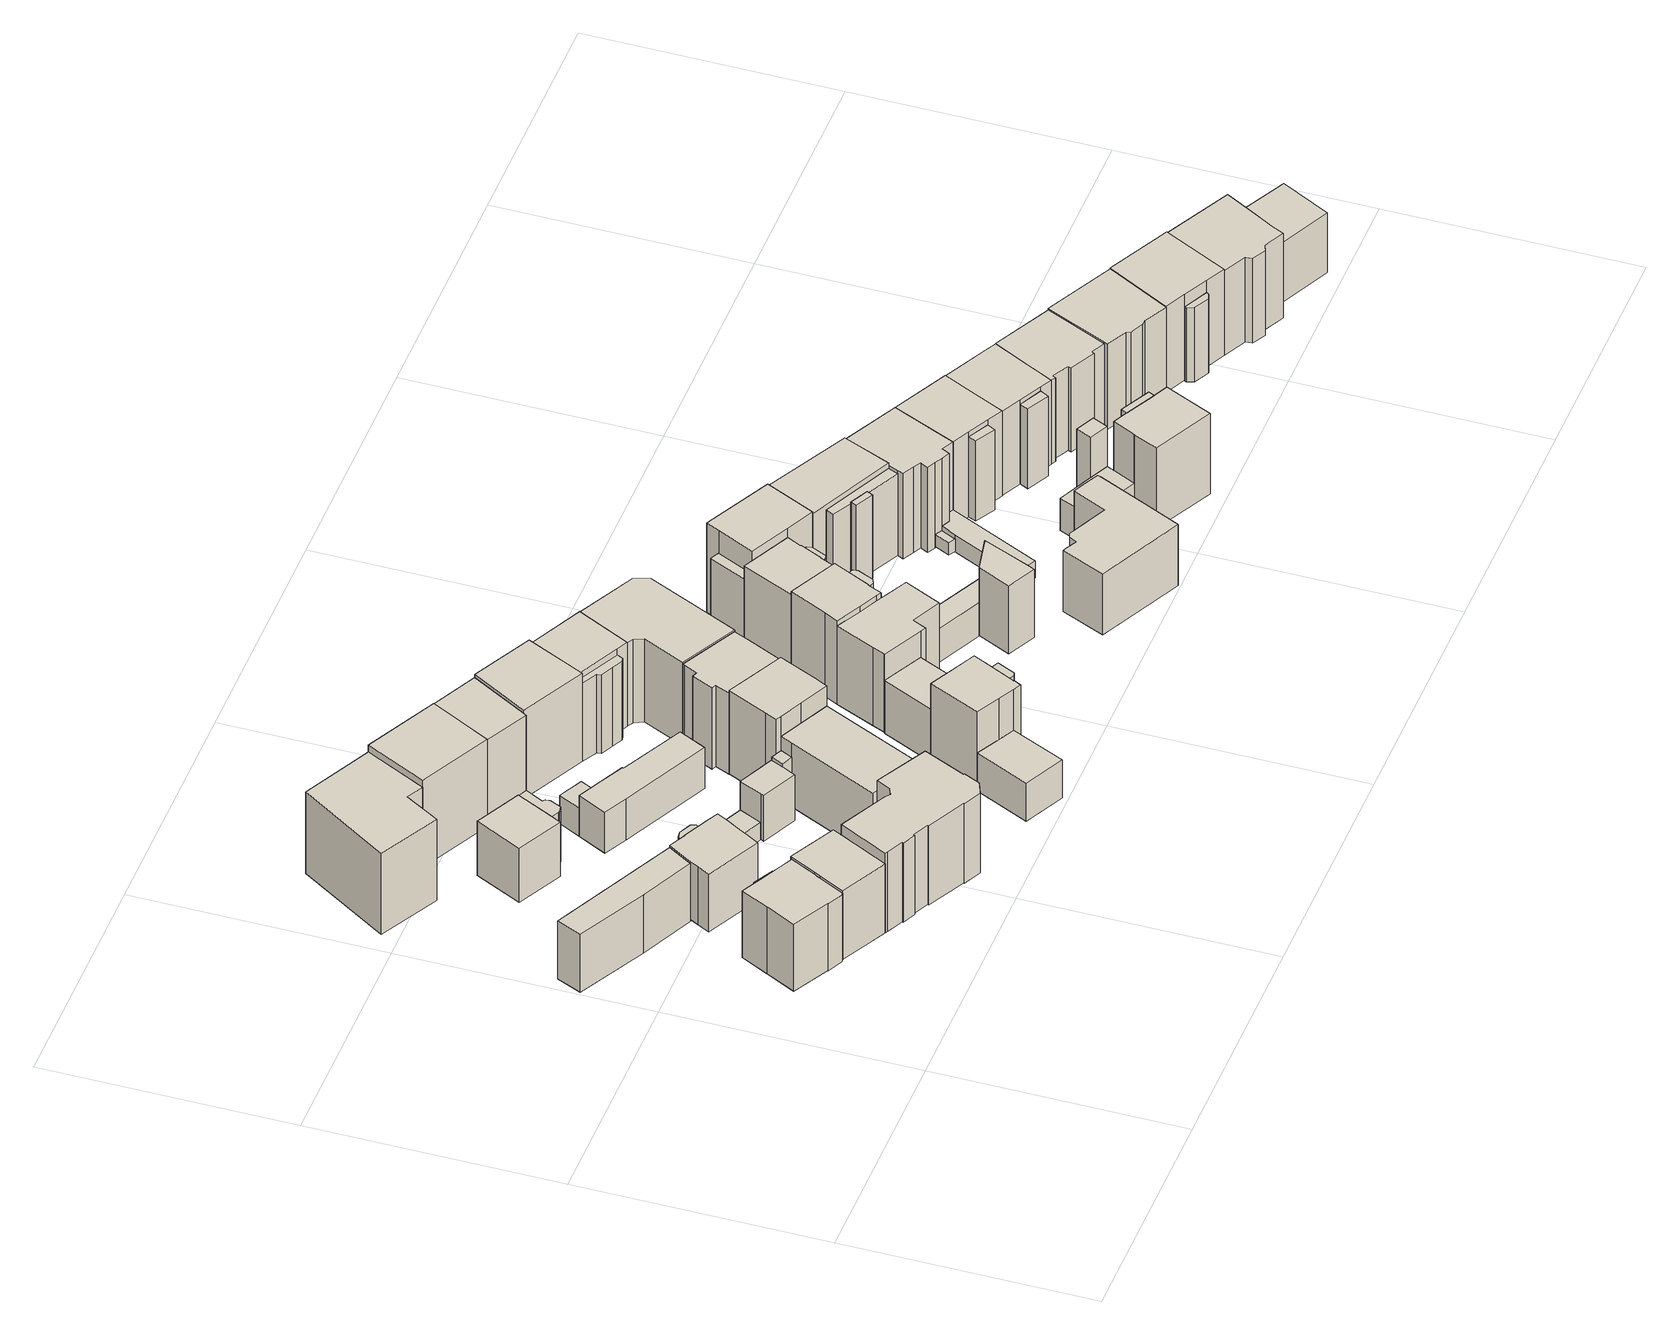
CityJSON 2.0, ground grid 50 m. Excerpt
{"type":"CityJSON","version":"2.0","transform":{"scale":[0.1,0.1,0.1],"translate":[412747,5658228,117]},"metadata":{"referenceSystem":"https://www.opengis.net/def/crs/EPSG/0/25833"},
"CityObjects":{
"building1":{"type":"Building","attributes":{"Gemeindeschluessel":14612000,"Geometrietyp2DReferenz":"3000","function":"31001_9998","roofType":"9999"},"children":["building1-1","building1-2"]},
"building1-1":{"type":"BuildingPart","attributes":{"Dachtyp_tdc":"tdcGableRoof","Dachneigung":35.9,"QualitaetDacherkennung":72,"Geometrietyp2DReferenz":"3000","measuredHeight":18.02,"roofType":"3100"},"parents":["building1"],"geometry":[{"type":"Solid","lod":"1","boundaries":[[[[0,1,2,3,4,5,6,7,8,9,10,11,12]],[[13,14,15,16,17,18,19,20,21,22,23,24,25]],[[12,14,13,0]],[[11,15,14,12]],[[10,16,15,11]],[[9,17,16,10]],[[8,18,17,9]],[[7,19,18,8]],[[6,20,19,7]],[[5,21,20,6]],[[4,22,21,5]],[[3,23,22,4]],[[2,24,23,3]],[[1,25,24,2]],[[0,13,25,1]]]]}]},
"building1-2":{"type":"BuildingPart","attributes":{"Dachtyp_tdc":"tdcFreeFormRoof","Dachneigung":63.68,"QualitaetDacherkennung":22,"Geometrietyp2DReferenz":"3000","measuredHeight":14.45,"roofType":"5000"},"parents":["building1"],"geometry":[{"type":"Solid","lod":"1","boundaries":[[[[26,27,28,29,30]],[[31,32,33,20,19]],[[30,32,31,26]],[[29,33,32,30]],[[28,20,33,29]],[[27,19,20,28]],[[26,31,19,27]]]]}]},
"building2":{"type":"Building","attributes":{"Dachtyp_tdc":"tdcPolyFlatRoof","Gemeindeschluessel":14612000,"Dachneigung":0,"QualitaetDacherkennung":41,"Geometrietyp2DReferenz":"3000","measuredHeight":13.42,"function":"31001_9998","roofType":"1000"},"geometry":[{"type":"Solid","lod":"1","boundaries":[[[[34,35,36,37,38]],[[39,40,41,42,43]],[[38,40,39,34]],[[37,41,40,38]],[[36,42,41,37]],[[35,43,42,36]],[[34,39,43,35]]]]}]},
"building3":{"type":"Building","attributes":{"Dachtyp_tdc":"tdcGableRoof","Gemeindeschluessel":14612000,"Dachneigung":10.25,"QualitaetDacherkennung":64,"Geometrietyp2DReferenz":"3000","measuredHeight":18.11,"function":"31001_9998","roofType":"3100"},"geometry":[{"type":"Solid","lod":"1","boundaries":[[[[44,45,46,47,48,49,50,51,52]],[[53,54,55,56,57,58,59,60,61]],[[52,54,53,44]],[[51,55,54,52]],[[50,56,55,51]],[[49,57,56,50]],[[48,58,57,49]],[[47,59,58,48]],[[46,60,59,47]],[[45,61,60,46]],[[44,53,61,45]]]]}]},
"building4":{"type":"Building","attributes":{"Gemeindeschluessel":14612000,"Geometrietyp2DReferenz":"3000","function":"31001_9998","roofType":"9999"},"children":["building4-1","building4-2"]},
"building4-1":{"type":"BuildingPart","attributes":{"Dachtyp_tdc":"tdcPolyFlatRoof","Dachneigung":0,"QualitaetDacherkennung":50,"Geometrietyp2DReferenz":"3000","measuredHeight":12.35,"roofType":"1000"},"parents":["building4"],"geometry":[{"type":"Solid","lod":"1","boundaries":[[[[62,63,64,65,66,67,68]],[[69,70,71,72,73,74,75]],[[68,70,69,62]],[[67,71,70,68]],[[66,72,71,67]],[[65,73,72,66]],[[64,74,73,65]],[[63,75,74,64]],[[62,69,75,63]]]]}]},
"building4-2":{"type":"BuildingPart","attributes":{"Dachtyp_tdc":"tdcCutGableRoof","Dachneigung":1.37,"QualitaetDacherkennung":66,"Geometrietyp2DReferenz":"3000","measuredHeight":15.25,"roofType":"9999"},"parents":["building4"],"geometry":[{"type":"Solid","lod":"1","boundaries":[[[[76,77,78,79,80,81,82,83,84,85,86,87,88]],[[89,90,91,92,93,94,95,75,74,96,97,98,99]],[[88,90,89,76]],[[87,91,90,88]],[[86,92,91,87]],[[85,93,92,86]],[[84,94,93,85]],[[83,95,94,84]],[[82,75,95,83]],[[81,74,75,82]],[[80,96,74,81]],[[79,97,96,80]],[[78,98,97,79]],[[77,99,98,78]],[[76,89,99,77]]]]}]},
"building5":{"type":"Building","attributes":{"Dachtyp_tdc":"tdcFreeFormRoof","Gemeindeschluessel":14612000,"Dachneigung":38.35,"QualitaetDacherkennung":18,"Geometrietyp2DReferenz":"3000","measuredHeight":21.61,"function":"31001_9998","roofType":"5000"},"geometry":[{"type":"Solid","lod":"1","boundaries":[[[[100,101,102,103,104,105]],[[106,107,108,109,110,111]],[[105,107,106,100]],[[104,108,107,105]],[[103,109,108,104]],[[102,110,109,103]],[[101,111,110,102]],[[100,106,111,101]]]]}]},
"building6":{"type":"Building","attributes":{"Dachtyp_tdc":"tdcFreeFormRoof","Gemeindeschluessel":14612000,"Dachneigung":10.35,"QualitaetDacherkennung":19,"Geometrietyp2DReferenz":"3000","measuredHeight":20.36,"function":"31001_9998","roofType":"5000"},"geometry":[{"type":"Solid","lod":"1","boundaries":[[[[112,113,114,115,116,117,118,119,120,121,122,123,124,125,126,127,128,129,130,131,132,133]],[[134,135,136,60,58,137,138,139,140,141,142,143,144,145,146,147,148,149,150,151,152,153]],[[133,135,134,112]],[[132,136,135,133]],[[131,60,136,132]],[[130,58,60,131]],[[129,137,58,130]],[[128,138,137,129]],[[127,139,138,128]],[[126,140,139,127]],[[125,141,140,126]],[[124,142,141,125]],[[123,143,142,124]],[[122,144,143,123]],[[121,145,144,122]],[[120,146,145,121]],[[119,147,146,120]],[[118,148,147,119]],[[117,149,148,118]],[[116,150,149,117]],[[115,151,150,116]],[[114,152,151,115]],[[113,153,152,114]],[[112,134,153,113]]]]}]},
"building7":{"type":"Building","attributes":{"Gemeindeschluessel":14612000,"Geometrietyp2DReferenz":"3000","function":"31001_9998","roofType":"9999"},"children":["building7-1","building7-2"]},
"building7-1":{"type":"BuildingPart","attributes":{"Dachtyp_tdc":"tdcPolyFlatRoof","Dachneigung":0,"QualitaetDacherkennung":59,"Geometrietyp2DReferenz":"3000","measuredHeight":12.63,"roofType":"1000"},"parents":["building7"],"geometry":[{"type":"Solid","lod":"1","boundaries":[[[[154,155,156,157,158,159]],[[160,161,162,163,164,165]],[[159,161,160,154]],[[158,162,161,159]],[[157,163,162,158]],[[156,164,163,157]],[[155,165,164,156]],[[154,160,165,155]]]]}]},
"building7-2":{"type":"BuildingPart","attributes":{"Dachtyp_tdc":"tdcPolyFlatRoof","Dachneigung":0,"QualitaetDacherkennung":53,"Geometrietyp2DReferenz":"3000","measuredHeight":12.57,"roofType":"1000"},"parents":["building7"],"geometry":[{"type":"Solid","lod":"1","boundaries":[[[[166,167,168,169,170,171,172,173,174,175]],[[162,176,177,178,179,180,181,182,183,163]],[[175,176,162,166]],[[174,177,176,175]],[[173,178,177,174]],[[172,179,178,173]],[[171,180,179,172]],[[170,181,180,171]],[[169,182,181,170]],[[168,183,182,169]],[[167,163,183,168]],[[166,162,163,167]]]]}]},
"building8":{"type":"Building","attributes":{"Dachtyp_tdc":"tdcPolyFlatRoof","Gemeindeschluessel":14612000,"Dachneigung":0,"QualitaetDacherkennung":49,"Geometrietyp2DReferenz":"3000","measuredHeight":4.06,"function":"31001_9998","roofType":"1000"},"geometry":[{"type":"Solid","lod":"1","boundaries":[[[[184,185,186,187]],[[188,189,190,191]],[[187,189,188,184]],[[186,190,189,187]],[[185,191,190,186]],[[184,188,191,185]]]]}]},
"building9":{"type":"Building","attributes":{"Dachtyp_tdc":"tdcGableRoof","Gemeindeschluessel":14612000,"Dachneigung":31.63,"QualitaetDacherkennung":67,"Geometrietyp2DReferenz":"3000","measuredHeight":22.28,"function":"31001_9998","roofType":"3100"},"geometry":[{"type":"Solid","lod":"1","boundaries":[[[[192,193,194,195]],[[196,197,198,199]],[[195,197,196,192]],[[194,198,197,195]],[[193,199,198,194]],[[192,196,199,193]]]]}]},
"building10":{"type":"Building","attributes":{"Dachtyp_tdc":"tdcGableRoof","Gemeindeschluessel":14612000,"Dachneigung":10,"QualitaetDacherkennung":35,"Geometrietyp2DReferenz":"3000","measuredHeight":6.86,"function":"31001_9998","roofType":"3100"},"geometry":[{"type":"Solid","lod":"1","boundaries":[[[[200,201,202,203]],[[204,205,206,207]],[[203,205,204,200]],[[202,206,205,203]],[[201,207,206,202]],[[200,204,207,201]]]]}]},
"building11":{"type":"Building","attributes":{"Gemeindeschluessel":14612000,"Geometrietyp2DReferenz":"3000","function":"31001_9998","roofType":"9999"},"children":["building11-1","building11-2"]},
"building11-1":{"type":"BuildingPart","attributes":{"Dachtyp_tdc":"tdcFreeFormRoof","Dachneigung":46.85,"QualitaetDacherkennung":17,"Geometrietyp2DReferenz":"3000","measuredHeight":11.99,"roofType":"5000"},"parents":["building11"],"geometry":[{"type":"Solid","lod":"1","boundaries":[[[[208,209,210,211,212]],[[213,214,215,216,217]],[[212,214,213,208]],[[211,215,214,212]],[[210,216,215,211]],[[209,217,216,210]],[[208,213,217,209]]]]}]},
"building11-2":{"type":"BuildingPart","attributes":{"Dachtyp_tdc":"tdcPolyFlatRoof","Dachneigung":0,"QualitaetDacherkennung":64,"Geometrietyp2DReferenz":"3000","measuredHeight":10.57,"roofType":"1000"},"parents":["building11"],"geometry":[{"type":"Solid","lod":"1","boundaries":[[[[218,219,220,221,222,223]],[[224,225,226,215,214,227]],[[223,225,224,218]],[[222,226,225,223]],[[221,215,226,222]],[[220,214,215,221]],[[219,227,214,220]],[[218,224,227,219]]]]}]},
"building12":{"type":"Building","attributes":{"Dachtyp_tdc":"tdcPolyFlatRoof","Gemeindeschluessel":14612000,"Dachneigung":5.87,"QualitaetDacherkennung":65,"Geometrietyp2DReferenz":"3000","measuredHeight":9.84,"function":"31001_9998","roofType":"2100"},"geometry":[{"type":"Solid","lod":"1","boundaries":[[[[228,229,230,231,232,233,234,235]],[[236,237,238,207,206,239,240,241]],[[235,237,236,228]],[[234,238,237,235]],[[233,207,238,234]],[[232,206,207,233]],[[231,239,206,232]],[[230,240,239,231]],[[229,241,240,230]],[[228,236,241,229]]]]}]},
"building13":{"type":"Building","attributes":{"Dachtyp_tdc":"tdcFreeFormRoof","Gemeindeschluessel":14612000,"Dachneigung":43.94,"QualitaetDacherkennung":77,"Geometrietyp2DReferenz":"3000","measuredHeight":17.69,"function":"31001_9998","roofType":"5000"},"geometry":[{"type":"Solid","lod":"1","boundaries":[[[[242,243,244,245,246]],[[247,248,249,250,251]],[[246,248,247,242]],[[245,249,248,246]],[[244,250,249,245]],[[243,251,250,244]],[[242,247,251,243]]]]}]},
"building14":{"type":"Building","attributes":{"Dachtyp_tdc":"tdcFreeFormRoof","Gemeindeschluessel":14612000,"Dachneigung":31.45,"QualitaetDacherkennung":64,"Geometrietyp2DReferenz":"3000","measuredHeight":22.19,"function":"31001_9998","roofType":"5000"},"geometry":[{"type":"Solid","lod":"1","boundaries":[[[[252,253,254,255,256]],[[257,258,259,260,261]],[[256,258,257,252]],[[255,259,258,256]],[[254,260,259,255]],[[253,261,260,254]],[[252,257,261,253]]]]}]},
"building15":{"type":"Building","attributes":{"Dachtyp_tdc":"tdcGableRoof","Gemeindeschluessel":14612000,"Dachneigung":34.16,"QualitaetDacherkennung":44,"Geometrietyp2DReferenz":"3000","measuredHeight":10.36,"function":"31001_9998","roofType":"3100"},"geometry":[{"type":"Solid","lod":"1","boundaries":[[[[262,263,264,265]],[[266,267,268,269]],[[265,267,266,262]],[[264,268,267,265]],[[263,269,268,264]],[[262,266,269,263]]]]}]},
"building16":{"type":"Building","attributes":{"Dachtyp_tdc":"tdcGableRoof","Gemeindeschluessel":14612000,"Dachneigung":31.99,"QualitaetDacherkennung":80,"Geometrietyp2DReferenz":"3000","measuredHeight":21.39,"function":"31001_9998","roofType":"3100"},"geometry":[{"type":"Solid","lod":"1","boundaries":[[[[270,271,272,273,274,275,276,277,278]],[[279,280,281,282,283,284,285,286,287]],[[278,280,279,270]],[[277,281,280,278]],[[276,282,281,277]],[[275,283,282,276]],[[274,284,283,275]],[[273,285,284,274]],[[272,286,285,273]],[[271,287,286,272]],[[270,279,287,271]]]]}]},
"building17":{"type":"Building","attributes":{"Dachtyp_tdc":"tdcGableRoof","Gemeindeschluessel":14612000,"Dachneigung":30.62,"QualitaetDacherkennung":69,"Geometrietyp2DReferenz":"3000","measuredHeight":22.53,"function":"31001_9998","roofType":"3100"},"geometry":[{"type":"Solid","lod":"1","boundaries":[[[[288,289,290,291]],[[292,293,294,295]],[[291,293,292,288]],[[290,294,293,291]],[[289,295,294,290]],[[288,292,295,289]]]]}]},
"building18":{"type":"Building","attributes":{"Gemeindeschluessel":14612000,"Geometrietyp2DReferenz":"3000","function":"31001_9998","roofType":"9999"},"children":["building18-1","building18-2"]},
"building18-1":{"type":"BuildingPart","attributes":{"Dachtyp_tdc":"tdcPolyFlatRoof","Dachneigung":17.46,"QualitaetDacherkennung":57,"Geometrietyp2DReferenz":"3000","measuredHeight":17.78,"roofType":"2100"},"parents":["building18"],"geometry":[{"type":"Solid","lod":"1","boundaries":[[[[296,297,298,299,300,301,302]],[[303,304,305,306,307,308,309]],[[301,304,303,302]],[[300,305,304,301]],[[299,306,305,300]],[[298,307,306,299]],[[297,308,307,298]],[[296,309,308,297]],[[302,303,309,296]]]]}]},
"building18-2":{"type":"BuildingPart","attributes":{"Dachtyp_tdc":"tdcGableRoof","Dachneigung":30.73,"QualitaetDacherkennung":74,"Geometrietyp2DReferenz":"3000","measuredHeight":19.91,"roofType":"3100"},"parents":["building18"],"geometry":[{"type":"Solid","lod":"1","boundaries":[[[[310,311,312,313,314,315,316,317,318,319,320]],[[303,309,308,321,266,322,269,323,324,325,326]],[[319,309,303,320]],[[318,308,309,319]],[[317,321,308,318]],[[316,266,321,317]],[[315,322,266,316]],[[314,269,322,315]],[[313,323,269,314]],[[312,324,323,313]],[[311,325,324,312]],[[310,326,325,311]],[[320,303,326,310]]]]}]},
"building19":{"type":"Building","attributes":{"Dachtyp_tdc":"tdcFreeFormRoof","Gemeindeschluessel":14612000,"Dachneigung":29.72,"QualitaetDacherkennung":57,"Geometrietyp2DReferenz":"3000","measuredHeight":20.89,"function":"31001_9998","roofType":"5000"},"geometry":[{"type":"Solid","lod":"1","boundaries":[[[[327,328,329,330,331,332,333,334,335,336,337]],[[338,339,340,341,342,343,344,345,346,347,348]],[[337,339,338,327]],[[336,340,339,337]],[[335,341,340,336]],[[334,342,341,335]],[[333,343,342,334]],[[332,344,343,333]],[[331,345,344,332]],[[330,346,345,331]],[[329,347,346,330]],[[328,348,347,329]],[[327,338,348,328]]]]}]},
"building20":{"type":"Building","attributes":{"Dachtyp_tdc":"tdcGableRoof","Gemeindeschluessel":14612000,"Dachneigung":10.05,"QualitaetDacherkennung":36,"Geometrietyp2DReferenz":"3000","measuredHeight":12.63,"function":"31001_9998","roofType":"3100"},"geometry":[{"type":"Solid","lod":"1","boundaries":[[[[349,350,351,352]],[[353,354,355,356]],[[352,354,353,349]],[[351,355,354,352]],[[350,356,355,351]],[[349,353,356,350]]]]}]},
"building21":{"type":"Building","attributes":{"Gemeindeschluessel":14612000,"Geometrietyp2DReferenz":"3000","function":"31001_9998","roofType":"9999"},"children":["building21-1","building21-2"]},
"building21-1":{"type":"BuildingPart","attributes":{"Dachtyp_tdc":"tdcGableRoof","Dachneigung":32.05,"QualitaetDacherkennung":68,"Geometrietyp2DReferenz":"3000","measuredHeight":21.43,"roofType":"3100"},"parents":["building21"],"geometry":[{"type":"Solid","lod":"1","boundaries":[[[[357,358,359,360,361]],[[362,363,364,365,293]],[[361,363,362,357]],[[360,364,363,361]],[[359,365,364,360]],[[358,293,365,359]],[[357,362,293,358]]]]}]},
"building21-2":{"type":"BuildingPart","attributes":{"Dachtyp_tdc":"tdcGableRoof","Dachneigung":13.88,"QualitaetDacherkennung":31,"Geometrietyp2DReferenz":"3000","measuredHeight":19.04,"roofType":"3100"},"parents":["building21"],"geometry":[{"type":"Solid","lod":"1","boundaries":[[[[366,367,368,369,370,371,372,373,374]],[[375,376,377,378,294,365,379,364,380]],[[374,376,375,366]],[[373,377,376,374]],[[372,378,377,373]],[[371,294,378,372]],[[370,365,294,371]],[[369,379,365,370]],[[368,364,379,369]],[[367,380,364,368]],[[366,375,380,367]]]]}]},
"building22":{"type":"Building","attributes":{"Dachtyp_tdc":"tdcPolyFlatRoof","Gemeindeschluessel":14612000,"Dachneigung":16.98,"QualitaetDacherkennung":81,"Geometrietyp2DReferenz":"3000","measuredHeight":4.75,"function":"31001_9998","roofType":"2100"},"geometry":[{"type":"Solid","lod":"1","boundaries":[[[[381,382,383,384,385]],[[386,387,388,389,390]],[[385,387,386,381]],[[384,388,387,385]],[[383,389,388,384]],[[382,390,389,383]],[[381,386,390,382]]]]}]},
"building23":{"type":"Building","attributes":{"Dachtyp_tdc":"tdcFreeFormRoof","Gemeindeschluessel":14612000,"Dachneigung":28.05,"QualitaetDacherkennung":13,"Geometrietyp2DReferenz":"3000","measuredHeight":21.29,"function":"31001_9998","roofType":"5000"},"geometry":[{"type":"Solid","lod":"1","boundaries":[[[[391,392,393,394,395,396,397,398]],[[345,344,399,400,401,402,403,404]],[[398,344,345,391]],[[397,399,344,398]],[[396,400,399,397]],[[395,401,400,396]],[[394,402,401,395]],[[393,403,402,394]],[[392,404,403,393]],[[391,345,404,392]]]]}]},
"building24":{"type":"Building","attributes":{"Dachtyp_tdc":"tdcFreeFormRoof","Gemeindeschluessel":14612000,"Dachneigung":36.86,"QualitaetDacherkennung":39,"Geometrietyp2DReferenz":"3000","measuredHeight":20.2,"function":"31001_9998","roofType":"5000"},"geometry":[{"type":"Solid","lod":"1","boundaries":[[[[405,406,407,408,409,410,411,412,413,414,415,416,417,418]],[[419,420,421,422,423,424,425,426,427,428,429,430,431,432]],[[418,420,419,405]],[[417,421,420,418]],[[416,422,421,417]],[[415,423,422,416]],[[414,424,423,415]],[[413,425,424,414]],[[412,426,425,413]],[[411,427,426,412]],[[410,428,427,411]],[[409,429,428,410]],[[408,430,429,409]],[[407,431,430,408]],[[406,432,431,407]],[[405,419,432,406]]]]}]},
"building25":{"type":"Building","attributes":{"Gemeindeschluessel":14612000,"Geometrietyp2DReferenz":"3000","function":"31001_9998","roofType":"9999"},"children":["building25-1","building25-2"]},
"building25-1":{"type":"BuildingPart","attributes":{"Dachtyp_tdc":"tdcFreeFormRoof","Dachneigung":67.43,"QualitaetDacherkennung":35,"Geometrietyp2DReferenz":"3000","measuredHeight":20.66,"roofType":"5000"},"parents":["building25"],"geometry":[{"type":"Solid","lod":"1","boundaries":[[[[433,434,435,436,437,438,439,440,441]],[[442,443,444,445,446,447,448,449,450]],[[441,443,442,433]],[[440,444,443,441]],[[439,445,444,440]],[[438,446,445,439]],[[437,447,446,438]],[[436,448,447,437]],[[435,449,448,436]],[[434,450,449,435]],[[433,442,450,434]]]]}]},
"building25-2":{"type":"BuildingPart","attributes":{"Dachtyp_tdc":"tdcGableRoof","Dachneigung":35.96,"QualitaetDacherkennung":69,"Geometrietyp2DReferenz":"3000","measuredHeight":21.41,"roofType":"3100"},"parents":["building25"],"geometry":[{"type":"Solid","lod":"1","boundaries":[[[[451,452,453,454,455,456,457,458,459,460,461]],[[445,462,425,424,463,423,464,465,466,467,446]],[[461,445,446,451]],[[460,462,445,461]],[[459,425,462,460]],[[458,424,425,459]],[[457,463,424,458]],[[456,423,463,457]],[[455,464,423,456]],[[454,465,464,455]],[[453,466,465,454]],[[452,467,466,453]],[[451,446,467,452]]]]}]},
"building26":{"type":"Building","attributes":{"Dachtyp_tdc":"tdcPolyFlatRoof","Gemeindeschluessel":14612000,"Dachneigung":5.15,"QualitaetDacherkennung":67,"Geometrietyp2DReferenz":"3000","measuredHeight":8.44,"function":"31001_9998","roofType":"2100"},"geometry":[{"type":"Solid","lod":"1","boundaries":[[[[468,469,470,471,472]],[[473,474,475,476,477]],[[472,474,473,468]],[[471,475,474,472]],[[470,476,475,471]],[[469,477,476,470]],[[468,473,477,469]]]]}]},
"building27":{"type":"Building","attributes":{"Gemeindeschluessel":14612000,"Geometrietyp2DReferenz":"3000","function":"31001_9998","roofType":"9999"},"children":["building27-1","building27-2"]},
"building27-1":{"type":"BuildingPart","attributes":{"Dachtyp_tdc":"tdcGableRoof","Dachneigung":32.65,"QualitaetDacherkennung":70,"Geometrietyp2DReferenz":"3000","measuredHeight":20.56,"roofType":"3100"},"parents":["building27"],"geometry":[{"type":"Solid","lod":"1","boundaries":[[[[478,479,480,481,482,483,484,485]],[[486,487,488,489,490,491,492,493]],[[485,487,486,478]],[[484,488,487,485]],[[483,489,488,484]],[[482,490,489,483]],[[481,491,490,482]],[[480,492,491,481]],[[479,493,492,480]],[[478,486,493,479]]]]}]},
"building27-2":{"type":"BuildingPart","attributes":{"Dachtyp_tdc":"tdcFreeFormRoof","Dachneigung":11.82,"QualitaetDacherkennung":33,"Geometrietyp2DReferenz":"3000","measuredHeight":18.13,"roofType":"5000"},"parents":["building27"],"geometry":[{"type":"Solid","lod":"1","boundaries":[[[[494,495,496,497,498,499]],[[493,500,501,502,503,486]],[[499,500,493,494]],[[498,501,500,499]],[[497,502,501,498]],[[496,503,502,497]],[[495,486,503,496]],[[494,493,486,495]]]]}]},
"building28":{"type":"Building","attributes":{"Dachtyp_tdc":"tdcPolyFlatRoof","Gemeindeschluessel":14612000,"Dachneigung":31.51,"QualitaetDacherkennung":68,"Geometrietyp2DReferenz":"3000","measuredHeight":9.18,"function":"31001_9998","roofType":"2100"},"geometry":[{"type":"Solid","lod":"1","boundaries":[[[[504,505,506,507]],[[477,476,508,509]],[[507,476,477,504]],[[506,508,476,507]],[[505,509,508,506]],[[504,477,509,505]]]]}]},
"building29":{"type":"Building","attributes":{"Dachtyp_tdc":"tdcFreeFormRoof","Gemeindeschluessel":14612000,"Dachneigung":69.3,"QualitaetDacherkennung":3,"Geometrietyp2DReferenz":"3000","measuredHeight":19.95,"function":"31001_9998","roofType":"5000"},"geometry":[{"type":"Solid","lod":"1","boundaries":[[[[510,511,512,513,514]],[[515,516,517,518,519]],[[514,516,515,510]],[[513,517,516,514]],[[512,518,517,513]],[[511,519,518,512]],[[510,515,519,511]]]]}]},
"building30":{"type":"Building","attributes":{"Gemeindeschluessel":14612000,"Geometrietyp2DReferenz":"3000","function":"31001_9998","roofType":"9999"},"children":["building30-1","building30-2"]},
"building30-1":{"type":"BuildingPart","attributes":{"Dachtyp_tdc":"tdcPolyFlatRoof","Dachneigung":0,"QualitaetDacherkennung":31,"Geometrietyp2DReferenz":"3000","measuredHeight":20.7,"roofType":"1000"},"parents":["building30"],"geometry":[{"type":"Solid","lod":"1","boundaries":[[[[520,521,522,523,524,525]],[[526,527,528,529,530,531]],[[525,527,526,520]],[[524,528,527,525]],[[523,529,528,524]],[[522,530,529,523]],[[521,531,530,522]],[[520,526,531,521]]]]}]},
"building30-2":{"type":"BuildingPart","attributes":{"Dachtyp_tdc":"tdcFreeFormRoof","Dachneigung":62.59,"QualitaetDacherkennung":19,"Geometrietyp2DReferenz":"3000","measuredHeight":16.49,"roofType":"5000"},"parents":["building30"],"geometry":[{"type":"Solid","lod":"1","boundaries":[[[[532,533,534,535,536]],[[537,538,526,531,539]],[[536,538,537,532]],[[535,526,538,536]],[[534,531,526,535]],[[533,539,531,534]],[[532,537,539,533]]]]}]},
"building31":{"type":"Building","attributes":{"Dachtyp_tdc":"tdcFreeFormRoof","Gemeindeschluessel":14612000,"Dachneigung":28.31,"QualitaetDacherkennung":50,"Geometrietyp2DReferenz":"3000","measuredHeight":17.79,"function":"31001_9998","roofType":"5000"},"geometry":[{"type":"Solid","lod":"1","boundaries":[[[[540,541,542,543,544,545,546,547,548,549,550,551,552,553,554]],[[555,556,557,558,559,560,561,562,563,564,565,566,567,568,569]],[[554,556,555,540]],[[553,557,556,554]],[[552,558,557,553]],[[551,559,558,552]],[[550,560,559,551]],[[549,561,560,550]],[[548,562,561,549]],[[547,563,562,548]],[[546,564,563,547]],[[545,565,564,546]],[[544,566,565,545]],[[543,567,566,544]],[[542,568,567,543]],[[541,569,568,542]],[[540,555,569,541]]]]}]},
"building32":{"type":"Building","attributes":{"Gemeindeschluessel":14612000,"Geometrietyp2DReferenz":"3000","function":"31001_9998","roofType":"9999"},"children":["building32-1","building32-2","building32-3"]},
"building32-1":{"type":"BuildingPart","attributes":{"Dachtyp_tdc":"tdcFreeFormRoof","Dachneigung":60.82,"QualitaetDacherkennung":21,"Geometrietyp2DReferenz":"3000","measuredHeight":20.02,"roofType":"5000"},"parents":["building32"],"geometry":[{"type":"Solid","lod":"1","boundaries":[[[[570,571,572,573]],[[574,575,576,577]],[[572,575,574,573]],[[571,576,575,572]],[[570,577,576,571]],[[573,574,577,570]]]]}]},
"building32-2":{"type":"BuildingPart","attributes":{"Dachtyp_tdc":"tdcPolyFlatRoof","Dachneigung":33.39,"QualitaetDacherkennung":36,"Geometrietyp2DReferenz":"3000","measuredHeight":19.73,"roofType":"2100"},"parents":["building32"],"geometry":[{"type":"Solid","lod":"1","boundaries":[[[[578,579,580,581,582,583]],[[584,585,575,574,586,587]],[[583,585,584,578]],[[582,575,585,583]],[[581,574,575,582]],[[580,586,574,581]],[[579,587,586,580]],[[578,584,587,579]]]]}]},
"building32-3":{"type":"BuildingPart","attributes":{"Dachtyp_tdc":"tdcGableRoof","Dachneigung":34.25,"QualitaetDacherkennung":52,"Geometrietyp2DReferenz":"3000","measuredHeight":22.48,"roofType":"3100"},"parents":["building32"],"geometry":[{"type":"Solid","lod":"1","boundaries":[[[[588,589,590,591]],[[592,593,584,594]],[[591,593,592,588]],[[590,584,593,591]],[[589,594,584,590]],[[588,592,594,589]]]]}]},
"building33":{"type":"Building","attributes":{"Dachtyp_tdc":"tdcPolyFlatRoof","Gemeindeschluessel":14612000,"Dachneigung":0,"QualitaetDacherkennung":57,"Geometrietyp2DReferenz":"3000","measuredHeight":3.91,"function":"31001_9998","roofType":"1000"},"geometry":[{"type":"Solid","lod":"1","boundaries":[[[[595,596,597,598,599,600,601,602]],[[603,604,605,606,607,608,609,610]],[[602,604,603,595]],[[601,605,604,602]],[[600,606,605,601]],[[599,607,606,600]],[[598,608,607,599]],[[597,609,608,598]],[[596,610,609,597]],[[595,603,610,596]]]]}]},
"building34":{"type":"Building","attributes":{"Dachtyp_tdc":"tdcPolyFlatRoof","Gemeindeschluessel":14612000,"Dachneigung":0,"QualitaetDacherkennung":30,"Geometrietyp2DReferenz":"3000","measuredHeight":2.83,"function":"31001_9998","roofType":"1000"},"geometry":[{"type":"Solid","lod":"1","boundaries":[[[[611,612,613,614]],[[615,616,617,618]],[[614,616,615,611]],[[613,617,616,614]],[[612,618,617,613]],[[611,615,618,612]]]]}]},
"building35":{"type":"Building","attributes":{"Dachtyp_tdc":"tdcFreeFormRoof","Gemeindeschluessel":14612000,"Dachneigung":20.68,"QualitaetDacherkennung":48,"Geometrietyp2DReferenz":"3000","measuredHeight":21.86,"function":"31001_9998","roofType":"5000"},"geometry":[{"type":"Solid","lod":"1","boundaries":[[[[619,620,621,622,623,624,625,626,627,628,629,630]],[[631,632,633,585,593,634,635,636,637,638,639,640]],[[630,632,631,619]],[[629,633,632,630]],[[628,585,633,629]],[[627,593,585,628]],[[626,634,593,627]],[[625,635,634,626]],[[624,636,635,625]],[[623,637,636,624]],[[622,638,637,623]],[[621,639,638,622]],[[620,640,639,621]],[[619,631,640,620]]]]}]},
"building36":{"type":"Building","attributes":{"Dachtyp_tdc":"tdcGableRoof","Gemeindeschluessel":14612000,"Dachneigung":17.19,"QualitaetDacherkennung":63,"Geometrietyp2DReferenz":"3000","measuredHeight":8.32,"function":"31001_9998","roofType":"3100"},"geometry":[{"type":"Solid","lod":"1","boundaries":[[[[641,642,643,644,645,646,647,648,649,650]],[[651,652,653,654,655,656,657,658,659,660]],[[650,652,651,641]],[[649,653,652,650]],[[648,654,653,649]],[[647,655,654,648]],[[646,656,655,647]],[[645,657,656,646]],[[644,658,657,645]],[[643,659,658,644]],[[642,660,659,643]],[[641,651,660,642]]]]}]},
"building37":{"type":"Building","attributes":{"Dachtyp_tdc":"tdcFreeFormRoof","Gemeindeschluessel":14612000,"Dachneigung":52.56,"QualitaetDacherkennung":3,"Geometrietyp2DReferenz":"3000","measuredHeight":17.75,"function":"31001_9998","roofType":"5000"},"geometry":[{"type":"Solid","lod":"1","boundaries":[[[[661,662,663,664]],[[665,666,667,668]],[[664,666,665,661]],[[663,667,666,664]],[[662,668,667,663]],[[661,665,668,662]]]]}]},
"building38":{"type":"Building","attributes":{"Gemeindeschluessel":14612000,"Geometrietyp2DReferenz":"3000","function":"31001_9998","roofType":"9999"},"children":["building38-1","building38-2"]},
"building38-1":{"type":"BuildingPart","attributes":{"Dachtyp_tdc":"tdcGableRoof","Dachneigung":10.18,"QualitaetDacherkennung":37,"Geometrietyp2DReferenz":"3000","measuredHeight":18.98,"roofType":"3100"},"parents":["building38"],"geometry":[{"type":"Solid","lod":"1","boundaries":[[[[669,670,671,672]],[[673,674,675,676]],[[672,673,676,669]],[[671,674,673,672]],[[670,675,674,671]],[[669,676,675,670]]]]}]},
"building38-2":{"type":"BuildingPart","attributes":{"Dachtyp_tdc":"tdcGableRoof","Dachneigung":25.59,"QualitaetDacherkennung":82,"Geometrietyp2DReferenz":"3000","measuredHeight":21.4,"roofType":"3100"},"parents":["building38"],"geometry":[{"type":"Solid","lod":"1","boundaries":[[[[677,678,679,680,626,681,625,682]],[[675,608,683,684,685,686,687,676]],[[682,675,676,677]],[[625,608,675,682]],[[681,683,608,625]],[[626,684,683,681]],[[680,685,684,626]],[[679,686,685,680]],[[678,687,686,679]],[[677,676,687,678]]]]}]},
"building39":{"type":"Building","attributes":{"Gemeindeschluessel":14612000,"Geometrietyp2DReferenz":"3000","function":"31001_9998","roofType":"9999"},"children":["building39-1","building39-2"]},
"building39-1":{"type":"BuildingPart","attributes":{"Dachtyp_tdc":"tdcPolyFlatRoof","Dachneigung":7.99,"QualitaetDacherkennung":28,"Geometrietyp2DReferenz":"3000","measuredHeight":18.73,"roofType":"2100"},"parents":["building39"],"geometry":[{"type":"Solid","lod":"1","boundaries":[[[[688,689,690,691]],[[692,693,694,695]],[[691,693,692,688]],[[690,694,693,691]],[[689,695,694,690]],[[688,692,695,689]]]]}]},
"building39-2":{"type":"BuildingPart","attributes":{"Dachtyp_tdc":"tdcGableRoof","Dachneigung":30.88,"QualitaetDacherkennung":63,"Geometrietyp2DReferenz":"3000","measuredHeight":20.18,"roofType":"3100"},"parents":["building39"],"geometry":[{"type":"Solid","lod":"1","boundaries":[[[[690,696,697,698,699,700,701,702,691]],[[694,693,703,704,705,706,707,708,709]],[[691,693,694,690]],[[702,703,693,691]],[[701,704,703,702]],[[700,705,704,701]],[[699,706,705,700]],[[698,707,706,699]],[[697,708,707,698]],[[696,709,708,697]],[[690,694,709,696]]]]}]},
"building40":{"type":"Building","attributes":{"Gemeindeschluessel":14612000,"Geometrietyp2DReferenz":"3000","function":"31001_9998","roofType":"9999"},"children":["building40-1","building40-2"]},
"building40-1":{"type":"BuildingPart","attributes":{"Dachtyp_tdc":"tdcGableRoof","Dachneigung":12.94,"QualitaetDacherkennung":34,"Geometrietyp2DReferenz":"3000","measuredHeight":19,"roofType":"3100"},"parents":["building40"],"geometry":[{"type":"Solid","lod":"1","boundaries":[[[[710,711,712,713]],[[714,715,716,717]],[[713,715,714,710]],[[712,716,715,713]],[[711,717,716,712]],[[710,714,717,711]]]]}]},
"building40-2":{"type":"BuildingPart","attributes":{"Dachtyp_tdc":"tdcGableRoof","Dachneigung":26.86,"QualitaetDacherkennung":79,"Geometrietyp2DReferenz":"3000","measuredHeight":21.33,"roofType":"3100"},"parents":["building40"],"geometry":[{"type":"Solid","lod":"1","boundaries":[[[[718,719,720,721,722,723,724]],[[725,715,714,726,727,728,729]],[[724,715,725,718]],[[723,714,715,724]],[[722,726,714,723]],[[721,727,726,722]],[[720,728,727,721]],[[719,729,728,720]],[[718,725,729,719]]]]}]},
"building41":{"type":"Building","attributes":{"Dachtyp_tdc":"tdcGableRoof","Gemeindeschluessel":14612000,"Dachneigung":28.52,"QualitaetDacherkennung":80,"Geometrietyp2DReferenz":"3000","measuredHeight":21.54,"function":"31001_9998","roofType":"3100"},"geometry":[{"type":"Solid","lod":"1","boundaries":[[[[730,731,732,733,734,735,736,737,738,739,740,741]],[[742,743,744,745,746,747,748,749,750,751,752,753]],[[741,743,742,730]],[[740,744,743,741]],[[739,745,744,740]],[[738,746,745,739]],[[737,747,746,738]],[[736,748,747,737]],[[735,749,748,736]],[[734,750,749,735]],[[733,751,750,734]],[[732,752,751,733]],[[731,753,752,732]],[[730,742,753,731]]]]}]},
"building42":{"type":"Building","attributes":{"Dachtyp_tdc":"tdcFreeFormRoof","Gemeindeschluessel":14612000,"Dachneigung":27.66,"QualitaetDacherkennung":69,"Geometrietyp2DReferenz":"3000","measuredHeight":22.11,"function":"31001_9998","roofType":"5000"},"geometry":[{"type":"Solid","lod":"1","boundaries":[[[[754,755,756,757,758,759,760,761,762]],[[763,752,750,764,765,766,767,768,769]],[[762,752,763,754]],[[761,750,752,762]],[[760,764,750,761]],[[759,765,764,760]],[[758,766,765,759]],[[757,767,766,758]],[[756,768,767,757]],[[755,769,768,756]],[[754,763,769,755]]]]}]},
"building43":{"type":"Building","attributes":{"Gemeindeschluessel":14612000,"Geometrietyp2DReferenz":"3000","function":"31001_9998","roofType":"9999"},"children":["building43-1","building43-2"]},
"building43-1":{"type":"BuildingPart","attributes":{"Dachtyp_tdc":"tdcFreeFormRoof","Dachneigung":40.26,"QualitaetDacherkennung":15,"Geometrietyp2DReferenz":"3000","measuredHeight":18.71,"roofType":"5000"},"parents":["building43"],"geometry":[{"type":"Solid","lod":"1","boundaries":[[[[770,771,772,773,774,775]],[[776,777,778,779,780,781]],[[775,777,776,770]],[[774,778,777,775]],[[773,779,778,774]],[[772,780,779,773]],[[771,781,780,772]],[[770,776,781,771]]]]}]},
"building43-2":{"type":"BuildingPart","attributes":{"Dachtyp_tdc":"tdcGableRoof","Dachneigung":27.99,"QualitaetDacherkennung":65,"Geometrietyp2DReferenz":"3000","measuredHeight":22.07,"roofType":"3100"},"parents":["building43"],"geometry":[{"type":"Solid","lod":"1","boundaries":[[[[782,783,784,785,786,787,788]],[[789,790,778,777,791,792,793]],[[788,790,789,782]],[[787,778,790,788]],[[786,777,778,787]],[[785,791,777,786]],[[784,792,791,785]],[[783,793,792,784]],[[782,789,793,783]]]]}]},
"building44":{"type":"Building","attributes":{"Dachtyp_tdc":"tdcGableRoof","Gemeindeschluessel":14612000,"Dachneigung":29.45,"QualitaetDacherkennung":78,"Geometrietyp2DReferenz":"3000","measuredHeight":21.99,"function":"31001_9998","roofType":"3100"},"geometry":[{"type":"Solid","lod":"1","boundaries":[[[[794,795,796,797,798,799,800,801,802,803,804]],[[805,806,807,808,809,810,811,812,813,814,815]],[[804,806,805,794]],[[803,807,806,804]],[[802,808,807,803]],[[801,809,808,802]],[[800,810,809,801]],[[799,811,810,800]],[[798,812,811,799]],[[797,813,812,798]],[[796,814,813,797]],[[795,815,814,796]],[[794,805,815,795]]]]}]},
"building45":{"type":"Building","attributes":{"Dachtyp_tdc":"tdcGableRoof","Gemeindeschluessel":14612000,"Dachneigung":28.09,"QualitaetDacherkennung":57,"Geometrietyp2DReferenz":"3000","measuredHeight":15.32,"function":"31001_9998","roofType":"3100"},"geometry":[{"type":"Solid","lod":"1","boundaries":[[[[816,817,818,819,820]],[[821,822,823,824,825]],[[820,822,821,816]],[[819,823,822,820]],[[818,824,823,819]],[[817,825,824,818]],[[816,821,825,817]]]]}]}
},
"vertices":[
[233,235,160],[234,236,160],[237,235,160],[267,295,160],[270,299,160],[296,351,160],[270,364,160],[229,384,160],[186,406,160],[158,350,160],[128,290,160],[202,251,160],[201,250,160],[233,235,5],[201,250,5],[202,251,5],[128,290,5],[158,350,5],[186,406,5],[229,384,5],[270,364,5],[296,351,5],[270,299,5],[267,295,5],[237,235,5],[234,236,5],
[233,393,139],[229,384,139],[270,364,139],[279,381,139],[238,402,139],[233,393,5],[238,402,5],[279,381,5],
[8,649,135],[147,577,135],[255,527,135],[285,576,135],[30,699,135],[8,649,1],[30,699,1],[285,576,1],[255,527,1],[147,577,1],
[264,288,166],[237,235,166],[331,188,166],[358,241,166],[381,287,166],[390,305,166],[297,353,166],[296,351,166],[270,299,166],[264,288,6],[270,299,6],[296,351,6],[297,353,6],[390,305,6],[381,287,6],[358,241,6],[331,188,6],[237,235,6],
[325,573,129],[319,560,129],[375,533,129],[359,541,129],[366,554,129],[362,563,129],[337,575,129],[325,573,6],[337,575,6],[362,563,6],[366,554,6],[359,541,6],[375,533,6],[319,560,6],
[342,430,140],[356,454,140],[367,473,140],[381,498,140],[395,523,140],[375,533,140],[319,560,140],[319,559,140],[285,576,140],[270,552,140],[255,527,140],[245,509,140],[232,485,140],[342,430,6],[232,485,6],[245,509,6],[255,527,6],[270,552,6],[285,576,6],[319,559,6],[395,523,6],[381,498,6],[367,473,6],[356,454,6],
[164,971,190],[205,1040,190],[239,1023,190],[300,1145,190],[160,1215,190],[44,1034,190],[164,971,1],[44,1034,1],[160,1215,1],[300,1145,1],[239,1023,1],[205,1040,1],
[368,167,190],[395,154,190],[396,157,190],[429,141,190],[428,139,190],[506,100,190],[505,99,190],[541,81,190],[542,82,190],[566,92,190],[568,92,190],[583,125,190],[581,126,190],[620,211,190],[516,266,190],[501,237,190],[488,231,190],[478,239,190],[381,287,190],[331,188,190],[336,185,190],[369,169,190],[368,167,6],[369,169,6],[336,185,6],[478,239,6],[488,231,6],[501,237,6],[516,266,6],[620,211,6],[581,126,6],[583,125,6],[568,92,6],[566,92,6],[542,82,6],[541,81,6],[505,99,6],[506,100,6],[428,139,6],[429,141,6],[396,157,6],[395,154,6],
[252,925,128],[205,830,128],[296,784,128],[306,804,128],[343,879,128],[259,921,128],[252,925,2],[259,921,2],[343,879,2],[306,804,2],[296,784,2],[205,830,2],
[343,879,127],[306,804,127],[322,796,127],[325,795,127],[337,797,127],[348,821,127],[347,830,127],[342,834,127],[361,870,127],[344,878,127],[344,878,2],[361,870,2],[342,834,2],[347,830,2],[348,821,2],[337,797,2],[325,795,2],[322,796,2],
[519,523,49],[420,569,49],[396,526,49],[499,479,49],[519,523,8],[499,479,8],[396,526,8],[420,569,8],
[382,950,206],[446,1072,206],[300,1145,206],[239,1023,206],[382,950,4],[239,1023,4],[300,1145,4],[446,1072,4],
[430,831,71],[408,787,71],[457,763,71],[478,807,71],[430,831,5],[478,807,5],[457,763,5],[408,787,5],
[603,455,123],[614,479,123],[603,484,123],[592,489,123],[581,465,123],[603,455,10],[581,465,10],[592,489,10],[603,484,10],[614,479,10],
[495,471,116],[567,437,116],[581,465,116],[592,489,116],[519,523,116],[498,477,116],[495,471,10],[498,477,10],[519,523,10],[567,437,10],
[604,619,100],[631,674,100],[504,737,100],[505,739,100],[457,763,100],[408,787,100],[379,729,100],[426,705,100],[604,619,5],[426,705,5],[379,729,5],[505,739,5],[504,737,5],[631,674,5],
[518,275,156],[622,220,156],[719,429,156],[614,479,156],[603,455,156],[518,275,8],[603,455,8],[614,479,8],[719,429,8],[622,220,8],
[382,950,205],[468,907,205],[472,913,205],[537,1027,205],[446,1072,205],[382,950,5],[446,1072,5],[537,1027,5],[472,913,5],[468,907,5],
[830,117,96],[750,158,96],[699,49,96],[781,9,96],[830,117,8],[781,9,8],[699,49,8],[750,158,8],
[719,429,203],[731,453,203],[767,532,203],[708,561,203],[652,589,203],[614,508,203],[603,484,203],[614,479,203],[660,457,203],[719,429,9],[660,457,9],[614,479,9],[603,484,9],[614,508,9],[652,589,9],[708,561,9],[767,532,9],[731,453,9],
[537,1027,212],[472,913,212],[602,847,212],[658,966,212],[537,1027,7],[658,966,7],[602,847,7],[472,913,7],
[852,124,182],[853,124,182],[860,140,182],[877,132,182],[883,134,182],[900,170,182],[879,180,182],[879,180,8],[900,170,8],[883,134,8],[877,132,8],[860,140,8],[853,124,8],[852,124,8],
[895,213,191],[879,221,191],[846,237,191],[798,261,191],[750,158,191],[798,133,191],[830,117,191],[845,109,191],[853,124,191],[852,124,191],[879,180,191],[845,109,8],[798,133,8],[798,261,8],[846,237,8],[879,221,8],[895,213,8],
[652,589,197],[767,532,197],[801,605,197],[812,630,197],[814,634,197],[700,692,197],[697,688,197],[685,661,197],[675,665,197],[655,622,197],[664,618,197],[652,589,8],[664,618,8],[655,622,8],[675,665,8],[685,661,8],[697,688,8],[700,692,8],[814,634,8],[812,630,8],[801,605,8],[767,532,8],
[798,261,132],[879,221,132],[926,324,132],[846,364,132],[798,261,9],[846,364,9],[926,324,9],[879,221,9],
[772,910,202],[658,966,202],[608,858,202],[696,814,202],[719,803,202],[772,910,7],[719,803,7],[696,814,7],[608,858,7],
[681,799,189],[689,801,189],[696,814,189],[668,828,189],[608,858,189],[602,847,189],[633,831,189],[634,822,189],[660,810,189],[681,799,7],[660,810,7],[634,822,7],[633,831,7],[668,828,7],[689,801,7],
[904,209,51],[947,188,51],[987,168,51],[1007,211,51],[923,250,51],[904,209,11],[923,250,11],[1007,211,11],[987,168,11],[947,188,11],
[814,634,201],[900,820,201],[890,851,201],[772,910,201],[719,803,201],[731,796,201],[739,777,201],[700,692,201],[739,777,8],[731,796,8],[719,803,8],[772,910,8],[890,851,8],[900,820,8],
[926,324,192],[938,318,192],[939,321,192],[951,346,192],[1011,318,192],[1026,350,192],[1046,392,192],[1002,414,192],[991,420,192],[981,425,192],[893,469,192],[858,389,192],[848,366,192],[846,364,192],[926,324,10],[846,364,10],[848,366,10],[858,389,10],[893,469,10],[981,425,10],[991,420,10],[1002,414,10],[1046,392,10],[1026,350,10],[1011,318,10],[951,346,10],[939,321,10],[938,318,10],
[1027,448,199],[1041,480,199],[1040,490,199],[1032,493,199],[1028,495,199],[1036,514,199],[1005,449,199],[1010,446,199],[1016,443,199],[1027,448,10],[1016,443,10],[1010,446,10],[1005,449,10],[1036,514,10],[1028,495,10],[1032,493,10],[1040,490,10],[1041,480,10],
[1036,514,204],[1041,524,204],[994,547,204],[943,572,204],[906,496,204],[893,469,204],[943,443,204],[981,425,204],[991,420,204],[1004,449,204],[1005,449,204],[1004,449,10],[943,443,10],[906,496,10],[943,572,10],[994,547,10],[1041,524,10],
[1026,350,93],[1057,335,93],[1076,378,93],[1047,392,93],[1046,392,93],[1026,350,11],[1046,392,11],[1047,392,11],[1076,378,11],[1057,335,11],
[1056,555,197],[1076,598,197],[1075,599,197],[1089,628,197],[991,676,197],[943,572,197],[1041,524,197],[1055,555,197],[1056,555,9],[1055,555,9],[1041,524,9],[943,572,9],[991,676,9],[1089,628,9],[1075,599,9],[1076,598,9],
[1076,598,186],[1056,555,186],[1067,550,186],[1076,552,186],[1090,583,186],[1088,593,186],[1088,593,9],[1090,583,9],[1076,552,9],[1067,550,9],
[1057,335,89],[1151,291,89],[1225,305,89],[1076,378,89],[1225,305,11],[1151,291,11],
[1151,291,170],[1120,225,170],[1177,196,170],[1182,207,170],[1225,305,170],[1151,291,12],[1225,305,12],[1182,207,12],[1177,196,12],[1120,225,12],
[1044,742,218],[1009,667,218],[1089,628,218],[1146,601,218],[1193,701,218],[1057,769,218],[1044,742,11],[1057,769,11],[1193,701,11],[1146,601,11],[1089,628,11],[1009,667,11],
[991,676,166],[1000,671,166],[1009,667,166],[1044,742,166],[1026,751,166],[991,676,11],[1026,751,11],[1000,671,11],
[1336,162,154],[1309,175,154],[1298,171,154],[1291,156,154],[1287,158,154],[1268,168,154],[1261,171,154],[1223,84,154],[1394,1,154],[1429,76,154],[1473,172,154],[1476,179,154],[1446,194,154],[1422,205,154],[1390,137,154],[1336,162,12],[1390,137,12],[1422,205,12],[1446,194,12],[1476,179,12],[1473,172,12],[1429,76,12],[1394,1,12],[1223,84,12],[1261,171,12],[1268,168,12],[1287,158,12],[1291,156,12],[1298,171,12],[1309,175,12],
[1201,538,206],[1238,520,206],[1244,532,206],[1207,550,206],[1207,550,12],[1244,532,12],[1238,520,12],[1201,538,12],
[1321,518,202],[1177,586,202],[1169,570,202],[1207,550,202],[1244,532,202],[1312,498,202],[1321,518,12],[1312,498,12],[1169,570,12],[1177,586,12],
[1193,701,214],[1146,601,214],[1321,518,214],[1362,614,214],[1193,701,12],[1362,614,12],[1146,601,12],
[1289,268,53],[1331,247,53],[1333,252,53],[1417,430,53],[1393,442,53],[1385,426,53],[1368,434,53],[1353,404,53],[1289,268,13],[1353,404,13],[1368,434,13],[1385,426,13],[1393,442,13],[1417,430,13],[1333,252,13],[1331,247,13],
[1353,404,43],[1368,434,43],[1354,442,43],[1339,412,43],[1353,404,15],[1339,412,15],[1354,442,15],[1368,434,15],
[1345,466,210],[1337,450,210],[1354,442,210],[1368,434,210],[1385,426,210],[1393,442,210],[1417,430,210],[1474,558,210],[1362,614,210],[1312,498,210],[1307,486,210],[1330,474,210],[1345,466,12],[1330,474,12],[1307,486,12],[1474,558,12],[1417,430,12],[1393,442,12],[1385,426,12],[1368,434,12],[1354,442,12],[1337,450,12],
[1476,179,88],[1473,172,88],[1550,136,88],[1556,147,88],[1572,182,88],[1578,196,88],[1540,214,88],[1469,247,88],[1449,200,88],[1446,194,88],[1476,179,13],[1446,194,13],[1449,200,13],[1469,247,13],[1540,214,13],[1578,196,13],[1572,182,13],[1556,147,13],[1550,136,13],[1473,172,13],
[1578,196,181],[1592,227,181],[1554,245,181],[1540,214,181],[1578,196,15],[1540,214,15],[1554,245,15],[1592,227,15],
[1494,391,199],[1452,413,199],[1445,397,199],[1485,375,199],[1485,375,13],[1445,397,13],[1452,413,13],[1494,391,13],
[1494,391,210],[1526,375,210],[1555,436,210],[1586,502,210],[1444,492,210],[1452,413,210],[1444,492,13],[1474,558,13],[1586,502,13],[1555,436,13],[1526,375,13],
[1669,149,201],[1608,180,201],[1602,168,201],[1663,137,201],[1669,149,15],[1663,137,15],[1602,168,15],[1608,180,15],
[1572,182,201],[1550,136,201],[1550,135,201],[1528,86,201],[1648,27,201],[1670,75,201],[1692,123,201],[1692,123,15],[1670,75,15],[1648,27,15],[1528,86,15],[1550,135,15],[1550,136,15],[1572,182,15],
[1566,355,199],[1558,338,199],[1603,315,199],[1612,332,199],[1566,355,14],[1612,332,14],[1603,315,14],[1558,338,14],
[1635,320,209],[1698,446,209],[1675,458,209],[1586,502,209],[1526,375,209],[1566,355,209],[1612,332,209],[1635,320,14],[1526,375,14],[1586,502,14],[1675,458,14],[1698,446,14],
[1728,271,210],[1731,277,210],[1759,263,210],[1787,324,210],[1815,387,210],[1698,446,210],[1667,385,210],[1635,320,210],[1643,315,210],[1646,321,210],[1680,304,210],[1677,297,210],[1728,271,15],[1677,297,15],[1680,304,15],[1646,321,15],[1643,315,15],[1635,320,15],[1667,385,15],[1698,446,15],[1815,387,15],[1787,324,15],[1759,263,15],[1731,277,15],
[1756,257,214],[1797,235,214],[1801,227,214],[1827,214,214],[1839,214,214],[1885,190,214],[1953,318,214],[1815,387,214],[1759,263,214],[1756,257,15],[1953,318,15],[1885,190,15],[1839,214,15],[1827,214,15],[1801,227,15],[1797,235,15],
[1924,166,188],[1929,152,188],[1960,136,188],[1972,140,188],[1975,145,188],[1926,169,188],[1924,166,16],[1926,169,16],[1975,145,16],[1972,140,16],[1960,136,16],[1929,152,16],
[2079,255,216],[1953,318,216],[1885,190,216],[1926,170,216],[1926,169,216],[1975,145,216],[2014,125,216],[2079,255,16],[2014,125,16],[1926,170,16],[1885,190,16],[1953,318,16],
[2103,80,213],[2145,59,213],[2158,86,213],[2178,122,213],[2214,187,213],[2079,255,213],[2046,189,213],[2014,125,213],[2060,102,213],[2062,88,213],[2089,74,213],[2103,80,17],[2089,74,17],[2062,88,17],[2060,102,17],[2014,125,17],[2046,189,17],[2079,255,17],[2214,187,17],[2178,122,17],[2158,86,17],[2145,59,17],
[2287,25,156],[2339,124,156],[2335,126,156],[2214,187,156],[2158,86,156],[2287,25,18],[2158,86,18],[2214,187,18],[2335,126,18],[2339,124,18]
]}
